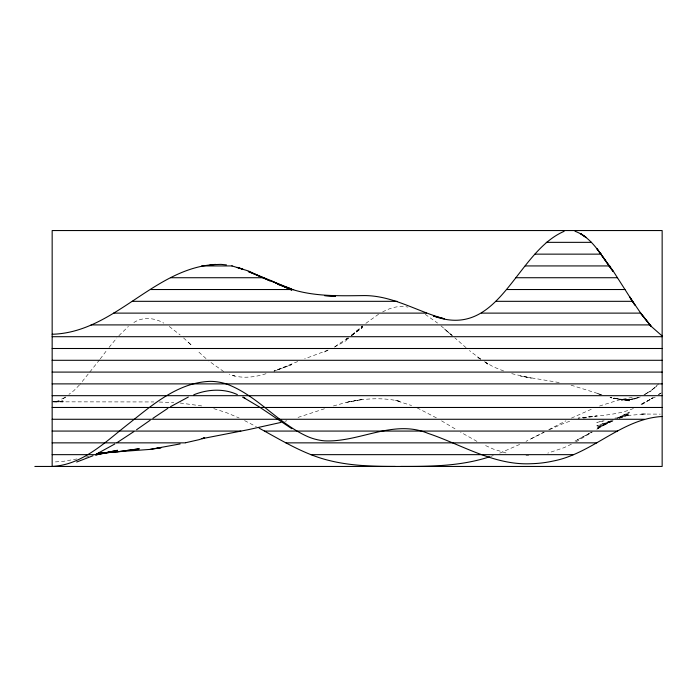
<?xml version="1.0" encoding="UTF-8"?>
<svg xmlns="http://www.w3.org/2000/svg" width="697" height="697" viewBox="0 0 697 697"><rect width="100%" height="100%" fill="white"/><g stroke="black" fill="none" stroke-linecap="round" stroke-linejoin="round"><path stroke-width="0.52" stroke-dasharray="3.48 2.61" d="M99.575 359.8L80.068 384.23M100.211 358.946L106.624 350.486M109.046 347.42L116.835 337.967M118.873 335.71L128.405 326.431M79.388 385.014L73.943 390.573L68.916 394.371M658.743 383.829L651.259 390.486L643.993 394.842L651.259 390.764L643.993 394.929M348.709 337.967L346.261 340.092L348.709 338.019M351.976 335.126L362.597 325.891M351.976 335.248L362.597 326.24L351.166 335.396M653.978 388.273L656.705 386.042L651.259 390.486M347.899 338.01L346.261 339.317L347.986 338.062M365.873 323.338L378.941 313.964M64.725 397.543L57.607 401.097L53.068 401.768L57.607 401.245M351.419 335.553L362.597 327.407L351.419 335.44M347.986 337.906L333.549 347.559L346.261 340.58M654.892 397.063L640.369 404.661L651.259 398.85L640.369 405.532M658.517 394.711L662.15 392.367L658.517 394.424M575.914 441.942L592.258 432.009M596.798 429.317L613.133 419.533M611.321 420.587L596.798 428.986L612.175 421.04M653.072 397.508L651.259 398.536L655.215 397.159M591.108 432.349L575.008 441.131L592.058 431.887M382.575 311.995C390.215 307.743 399.276 305.155 407.989 307.107M544.148 432.044L525.991 441.367M548.687 429.674L565.929 420.814M617.943 418.052L629.469 412.093L616.976 418.278M531.436 438.622L544.148 432.279M133.85 322.528C142.929 316.499 154.751 317.806 163.812 323.129M549.593 429.605L564.117 423.157L571.043 420.892M324.48 351.985L328.104 350.216M571.374 418.13L593.164 408.459M519.64 444.459L499.671 453.198M571.374 444.207L564.117 447.64L547.781 453.137M328.104 350.068L304.667 358.859M613.133 420.761L596.798 428.28L612.175 420.657L596.798 425.876L611.095 420.744M618.901 418.113L629.469 413.251L617.586 418.331M633.434 408.494C615.939 415.665 596.597 415.508 578.118 418.165M611.644 420.875L596.798 427.226L612.637 420.883M297.741 361.551L273.973 371.074M619.572 418.104L629.469 414.14L618.239 418.174M599.516 406.037L618.579 400.078L632.196 397.316M640.369 396.889L634.915 398.841L639.454 397.168L629.469 399.747L621.306 399.738L629.469 399.677L634.915 398.893L621.306 400.008L634.915 398.693L629.469 399.747L621.306 399.66L629.469 400.026L613.133 398.388L610.067 397.403L613.133 398.335L629.469 400.427L613.133 398.214L629.469 400.949L610.067 397.29M619.258 418.235L629.469 414.767L614.71 418.217M490.592 456.465L493.31 455.559M324.48 408.764L295.763 418.156M333.393 405.95L346.261 402.448L362.597 399.407L346.261 402.343C364.122 398.475 382.827 397.107 400.723 401.516L395.277 400.383L411.622 405.532M266.054 373.705C255.093 377.208 243.061 378.706 231.892 375.274L234.61 375.997L229.165 374.193M284.864 421.319L286.85 420.761M85.827 457.136L88.798 456.387M603.123 420.936L596.798 422.417L604.177 420.814M615.765 418.296L629.469 415.316L645.814 414.009L640.369 414.027L660.338 414.131M76.914 458.94L63.052 461.397L53.068 462.05M583.311 418.191L596.798 415.9L578.118 418.139M52.162 401.899L57.607 401.097M63.052 401.446L53.146 401.855L63.052 400.984L53.068 401.829L153.828 401.951M525.991 455.716L528.718 455.664M63.052 401.777L53.146 401.881L63.052 401.864M159.273 402.03L173.797 402.57M180.148 403.014L202.844 406.09M559.168 382.557L520.546 376.049L531.436 378.105L511.633 373.644M571.043 385.153L601.903 394.781M506.022 452.963L493.31 449.077L483.326 444.555M213.735 408.625L226.438 412.65L239.149 418M503.713 371.013L493.31 366.831L484.52 361.647M417.067 407.823L437.036 418.209M244.595 420.605L256.4 426.703M476.975 441.393L460.639 432.184M441.576 420.849L456.099 429.474M223.72 371.588L208.743 360.915M425.231 314.356L437.594 323.077M480.329 358.903L469.429 350.547M169.258 326.475L180.148 334.935M440.948 325.787L453.982 337.087M451.56 335.135L444.294 328.853L451.56 335.17M466.084 347.707L454.784 337.801M206.016 358.58L197.852 351.175M183.555 337.923L192.407 346.087M191.039 344.815L188.321 342.271M65.771 397.046L63.052 398.823L65.771 397.037M291.799 364.592L273.973 371.187L291.799 364.592M629.469 399.634L621.306 399.86L629.469 399.677M600.875 394.563L596.798 393.352L600.875 394.598M480.608 359.19L476.975 356.847L480.608 359.19M487.865 364.052L484.52 361.76L487.865 364.052"/><path stroke-width="1.05" d="M150.195 420.23L136.577 429.735M152.913 418.331L167.89 408.311M133.85 431.609L117.514 442.325M170.617 406.612L188.321 397.063M114.796 443.998L95.733 454.461M93.006 455.742L76.67 462.033M564.117 231.334C515.397 252.227 500.028 340.606 433.403 315.968L444.294 318.773C416.893 311.515 391.906 294.901 362.597 295.606C335.379 295.929 307.455 296.722 281.893 285.648M193.766 394.798C207.567 389.205 223.598 388.238 237.337 394.58M489.686 456.77C461.057 466.232 430.563 466.52 400.723 466.45M280.908 422.434L248.228 429.683L201.93 438.701L204.657 437.76L199.211 439.641L185.594 442.743M180.148 443.928L150.195 449.391L117.514 451.778L139.304 448.798L117.514 451.83L108.174 452.423M95.733 454.975L117.514 450.314L95.733 454.671L117.514 451.098L96.77 453.93L117.514 451.604L108.174 452.292M155.64 448.554L161.085 447.701L150.195 449.391M98.843 452.98L105.064 452.519M98.843 453.015L105.064 452.614M662.15 416.501C621.506 418.714 592.459 453.547 553.226 461.031A114.413 114.413 0 0 1 531.436 463.705C494.225 465.631 461.972 444.721 427.958 433.342C393.256 418.949 359.338 442.604 324.48 440.844A54.192 54.192 0 0 1 308.135 436.784C278.129 423.628 257.411 395.33 226.438 383.969A52.841 52.841 0 0 0 210.102 381.364C177.979 382.426 152.347 404.983 128.405 423.933C105.639 441.637 82.664 464.899 52.162 466.45L52.162 230.55L662.15 230.55L662.15 466.45L34.85 466.45M52.162 334.255C114.517 332.591 153.784 267.918 215.547 264.442L210.102 264.755L220.993 264.372L226.438 264.886M546.256 242.347L591.535 242.347M534.939 254.144L601.485 254.144M201.538 265.932L232.188 265.932M525.224 265.932L609.823 265.932M170.547 277.728L264.468 277.728M515.963 277.728L617.498 277.728M150.456 289.525L293.69 289.525M506.484 289.525L624.982 289.525M132.334 301.322L397.116 301.322M495.907 301.322L632.588 301.322M113.576 313.119L426.451 313.119M481.366 313.119L640.717 313.119M91.08 324.907L650.109 324.907M52.162 336.703L662.15 336.703M52.162 348.5L662.15 348.5M52.162 360.297L662.15 360.297M52.162 372.093L662.15 372.093M52.162 383.881L662.15 383.881M52.162 395.678L248.829 395.678M249.029 395.678L662.15 395.678M52.162 407.475L662.15 407.475M52.162 419.272L133.772 419.272M134.138 419.272L644.481 419.272M52.162 431.068L240.822 431.068M264.407 431.068L617.612 431.068M52.162 442.856L116.66 442.856M116.922 442.856L185.332 442.856M285.883 442.856L596.737 442.856M52.162 454.653L97.502 454.653M310.879 454.653L573.326 454.653M395.277 466.45C373.4 466.441 351.279 465.91 329.925 460.682C304.389 454.644 281.919 440.521 259.118 428.158M231.892 265.897L248.228 270.915L270.009 280.874L248.228 271.49L270.009 280.185L291.799 290.1L270.009 280.49L291.799 289.089L277.937 284.385M575.008 231.247C593.13 237.886 602.008 257.167 613.133 271.455L596.798 248.507L613.133 270.967L634.915 305.077L629.469 296.643L640.369 312.639L651.259 326.518L640.369 312.909L651.259 326.396L662.15 335.998M245.501 398.518L242.783 397.098L259.118 406.804L291.799 428.699M335.37 296.242L324.48 295.572L335.37 296.242M242.783 269.208L237.337 267.404L242.783 269.208M585.898 237.285L580.453 233.547L585.898 237.285"/></g></svg>
